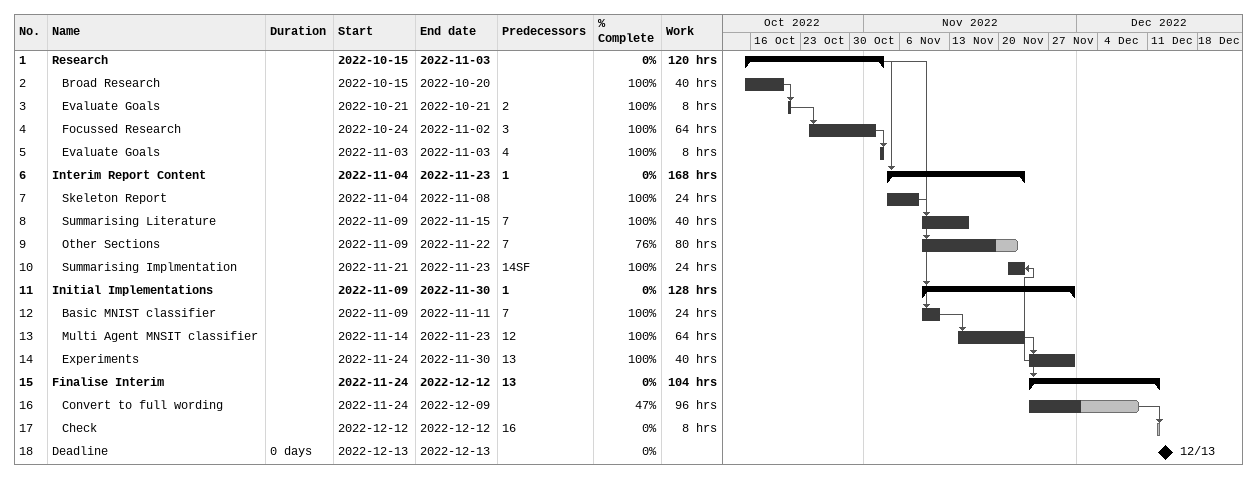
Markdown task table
| ID | Level | Task | Duration | Start | Finish | Predecessors | % complete | Work (h) |
|---|---|---|---|---|---|---|---|---|
| 1 | 1 | **Research** |  | 2022-10-15 | 2022-11-03 |  | 0 | 120 |
| 2 | 2 | Broad Research |  | 2022-10-15 | 2022-10-20 |  | 100 | 40 |
| 3 | 2 | Evaluate Goals |  | 2022-10-21 | 2022-10-21 | 2 | 100 | 8 |
| 4 | 2 | Focussed Research |  | 2022-10-24 | 2022-11-02 | 3 | 100 | 64 |
| 5 | 2 | Evaluate Goals |  | 2022-11-03 | 2022-11-03 | 4 | 100 | 8 |
| 6 | 1 | **Interim Report Content** |  | 2022-11-04 | 2022-11-23 | 1 | 0 | 168 |
| 7 | 2 | Skeleton Report |  | 2022-11-04 | 2022-11-08 |  | 100 | 24 |
| 8 | 2 | Summarising Literature |  | 2022-11-09 | 2022-11-15 | 7 | 100 | 40 |
| 9 | 2 | Other Sections |  | 2022-11-09 | 2022-11-22 | 7 | 76 | 80 |
| 10 | 2 | Summarising Implmentation |  | 2022-11-21 | 2022-11-23 | 14SF | 100 | 24 |
| 11 | 1 | **Initial Implementations** |  | 2022-11-09 | 2022-11-30 | 1 | 0 | 128 |
| 12 | 2 | Basic MNIST classifier |  | 2022-11-09 | 2022-11-11 | 7 | 100 | 24 |
| 13 | 2 | Multi Agent MNSIT classifier |  | 2022-11-14 | 2022-11-23 | 12 | 100 | 64 |
| 14 | 2 | Experiments |  | 2022-11-24 | 2022-11-30 | 13 | 100 | 40 |
| 15 | 1 | **Finalise Interim** |  | 2022-11-24 | 2022-12-12 | 13 | 0 | 104 |
| 16 | 2 | Convert to full wording |  | 2022-11-24 | 2022-12-09 |  | 47 | 96 |
| 17 | 2 | Check |  | 2022-12-12 | 2022-12-12 | 16 | 0 | 8 |
| 18 | 1 | Deadline | 0d | 2022-12-13 | 2022-12-13 |  | 0 |  |
